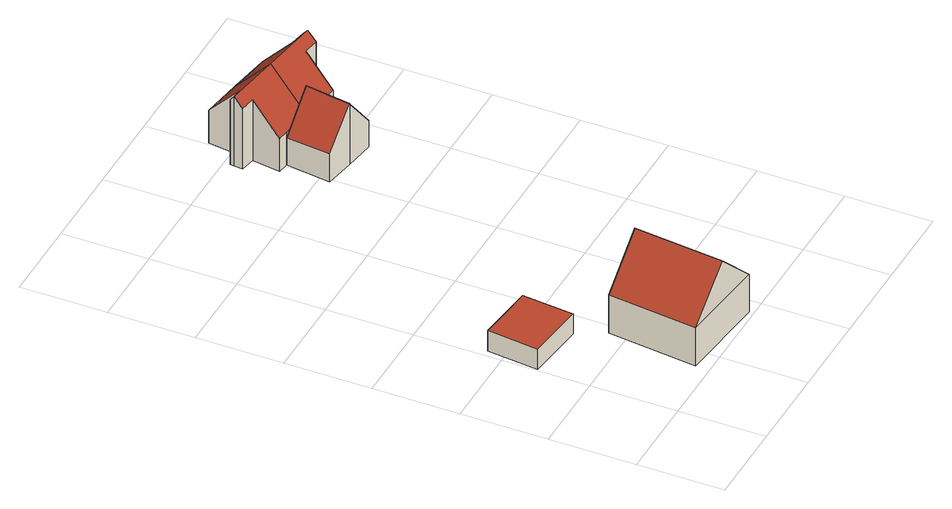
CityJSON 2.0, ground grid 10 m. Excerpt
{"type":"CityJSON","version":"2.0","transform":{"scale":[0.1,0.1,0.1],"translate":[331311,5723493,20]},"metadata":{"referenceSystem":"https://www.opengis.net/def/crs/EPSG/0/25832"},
"CityObjects":{
"building1":{"type":"Building","attributes":{"Geometrietyp2DReferenz":"3000","Gemeindeschluessel":"05170048","function":"31001_2463","roofType":"1000","measuredHeight":2.59},"address":[{"country":"Germany","locality":"Wesel","thoroughfareNumber":"5","thoroughfareName":"Xantener Straße"}],"geometry":[{"type":"Solid","lod":"2","boundaries":[[[[0,1,2,3]],[[4,5,1,0]],[[6,7,5,4]],[[3,2,7,6]],[[4,0,3,6]],[[1,5,7,2]]]],"semantics":{"surfaces":[{"type":"WallSurface"},{"type":"RoofSurface"},{"type":"GroundSurface"}],"values":[[0,0,0,0,1,2]]}}]},
"building2":{"type":"Building","attributes":{"Geometrietyp2DReferenz":"3000","Gemeindeschluessel":"05170048","function":"31001_1010","roofType":"3100","measuredHeight":10.07},"address":[{"country":"Germany","locality":"Wesel","thoroughfareNumber":"5","thoroughfareName":"Xantener Straße"}],"geometry":[{"type":"Solid","lod":"2","boundaries":[[[[8,9,10,11]],[[12,13,9,8]],[[14,15,13,12]],[[11,10,15,14]],[[8,16,12]],[[14,17,11]],[[11,17,16,8]],[[12,16,17,14]],[[9,13,15,10]]]],"semantics":{"surfaces":[{"type":"WallSurface"},{"type":"RoofSurface"},{"type":"GroundSurface"}],"values":[[0,0,0,0,0,0,1,1,2]]}}]},
"building3":{"type":"Building","attributes":{"Geometrietyp2DReferenz":"3000","Gemeindeschluessel":"05170048","function":"31001_1010","roofType":"2100","measuredHeight":7.86},"address":[{"country":"Germany","locality":"Wesel","thoroughfareNumber":"3","thoroughfareName":"Xantener Straße"}],"geometry":[{"type":"Solid","lod":"2","boundaries":[[[[18,19,20,21]],[[22,23,19,18]],[[24,25,23,22]],[[21,20,25,24]],[[22,18,21,24]],[[19,23,25,20]]]],"semantics":{"surfaces":[{"type":"WallSurface"},{"type":"RoofSurface"},{"type":"GroundSurface"}],"values":[[0,0,0,0,1,2]]}}]},
"building4":{"type":"Building","attributes":{"Geometrietyp2DReferenz":"3000","Gemeindeschluessel":"05170048","function":"31001_1010","roofType":"3100","measuredHeight":8.87},"address":[{"country":"Germany","locality":"Wesel","thoroughfareNumber":"3","thoroughfareName":"Xantener Straße"}],"geometry":[{"type":"Solid","lod":"2","boundaries":[[[[26,27,28,29]],[[30,31,27,26]],[[32,33,31,30]],[[34,35,33,32]],[[36,37,35,34]],[[38,39,37,36]],[[40,41,39,38]],[[42,43,41,40]],[[44,25,43,42]],[[45,23,25,44]],[[29,28,23,45]],[[30,26,29,45,44,42,32]],[[40,38,36,34,32,42]],[[27,31,33,35,37,39,41,43,25,23,28]]]],"semantics":{"surfaces":[{"type":"WallSurface"},{"type":"RoofSurface"},{"type":"GroundSurface"}],"values":[[0,0,0,0,0,0,0,0,0,0,0,1,1,2]]}}]},
"building5":{"type":"Building","attributes":{"Geometrietyp2DReferenz":"3000","Gemeindeschluessel":"05170048","function":"31001_1010","roofType":"2100","measuredHeight":7.78},"address":[{"country":"Germany","locality":"Wesel","thoroughfareNumber":"1","thoroughfareName":"Xantener Straße"}],"geometry":[{"type":"Solid","lod":"2","boundaries":[[[[46,20,47,48]],[[49,25,20,46]],[[50,51,25,49]],[[48,47,51,50]],[[49,46,48,50]],[[20,25,51,47]]]],"semantics":{"surfaces":[{"type":"WallSurface"},{"type":"RoofSurface"},{"type":"GroundSurface"}],"values":[[0,0,0,0,1,2]]}}]},
"building6":{"type":"Building","attributes":{"Geometrietyp2DReferenz":"3000","Gemeindeschluessel":"05170048","function":"31001_1010","roofType":"3100","measuredHeight":8.82},"address":[{"country":"Germany","locality":"Wesel","thoroughfareNumber":"1","thoroughfareName":"Xantener Straße"}],"geometry":[{"type":"Solid","lod":"2","boundaries":[[[[42,52,53,44]],[[40,54,52,42]],[[55,56,54,40]],[[57,58,56,55]],[[59,60,58,57]],[[61,62,60,59]],[[63,64,62,61]],[[65,66,64,63]],[[67,68,66,65]],[[69,70,68,67]],[[44,53,70,69]],[[44,69,67,65,63,61,42]],[[59,57,55,40,42,61]],[[52,54,56,58,60,62,64,66,68,70,53]]]],"semantics":{"surfaces":[{"type":"WallSurface"},{"type":"RoofSurface"},{"type":"GroundSurface"}],"values":[[0,0,0,0,0,0,0,0,0,0,0,1,1,2]]}}]}
},
"vertices":[
[78,213,31],[78,213,5],[9,220,5],[9,220,31],[72,153,31],[72,153,5],[2,160,31],[2,160,5],
[88,120,55],[88,120,6],[76,16,6],[76,16,55],[192,109,55],[192,109,6],[181,5,55],[181,5,6],[140,115,107],[128,10,107],
[197,488,41],[197,488,5],[232,482,5],[232,482,84],[204,540,40],[204,540,5],[240,535,84],[240,535,5],
[196,575,83],[196,575,5],[191,542,5],[191,542,47],[178,578,83],[178,578,5],[179,588,94],[179,588,5],[180,593,88],[180,593,5],[198,590,88],[198,590,5],[203,628,47],[203,628,5],[252,621,47],[252,621,5],[246,578,94],[246,578,5],[240,535,47],[204,540,47],
[232,482,83],[267,477,5],[267,477,39],[240,535,83],[275,529,39],[275,529,5],
[246,578,6],[240,535,6],[252,621,6],[301,613,47],[301,613,6],[295,576,89],[295,576,6],[314,573,88],[314,573,6],[313,568,94],[313,568,6],[312,558,83],[312,558,6],[293,560,83],[293,560,6],[288,527,47],[288,527,6],[275,529,47],[275,529,6]
]}
